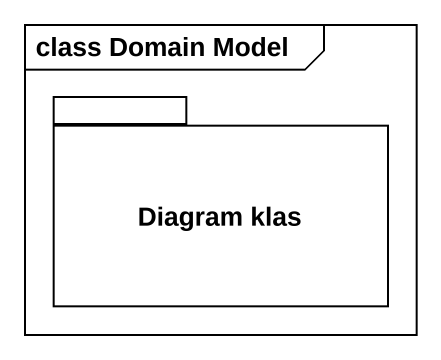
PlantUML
@startuml
mainframe class Domain Model
package "Diagram klas" as Diagram_klas {
}
@enduml
